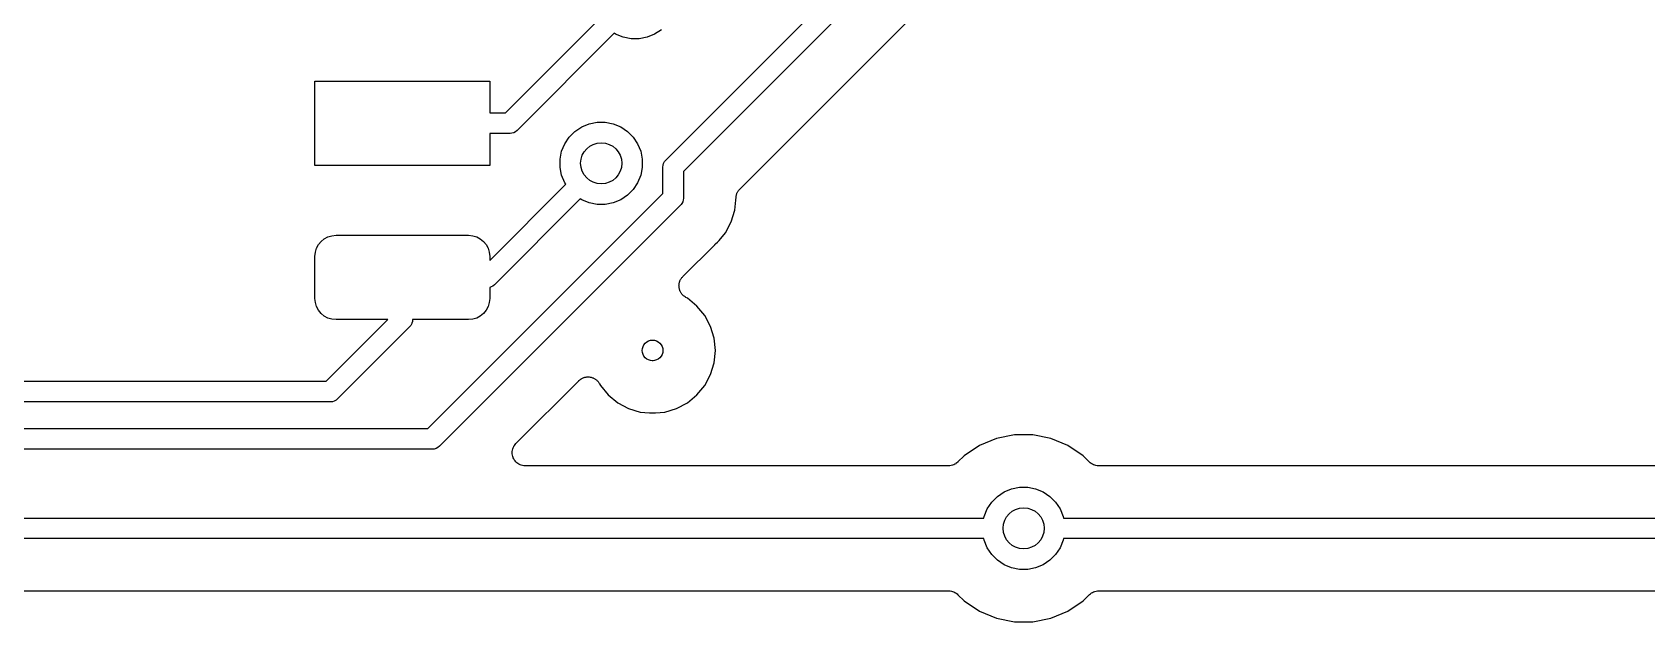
# Model space of a CAD drawing. Extents: x 2.15 to 10.02, y -5.18 to -1.32.
# Drawn here: x 8.285 to 8.903, y -1.955 to -1.729 of the extents above; entities that cross this region are included whole.
import ezdxf

# ---------------------------------------------------------------- set-up
doc = ezdxf.new("R2010")
doc.units = 0
doc.header["$MEASUREMENT"] = 0
doc.layers.add('BLACK', color=7, linetype='CONTINUOUS')

msp = doc.modelspace()

# ---------------------------------------------------------------- linework, layer by layer
at = {"layer": 'BLACK', "linetype": 'CONTINUOUS'}
for p, q in [((8.52767, -1.77815), (8.7185, -1.58731)), ((8.72509, -1.59187), (8.53425, -1.7827)), ((8.55584, -1.7894), (8.65705, -1.68819)), ((8.46609, -1.76024), (8.50216, -1.72416)), ((8.50773, -1.72973), (8.47064, -1.76682)), ((8.50829, -1.7301), (8.50773, -1.72973)), ((8.51115, -1.73128), (8.50829, -1.7301)), ((8.5142, -1.73189), (8.51115, -1.73128)), ((8.52034, -1.73128), (8.5173, -1.73189)), ((8.52321, -1.7301), (8.52034, -1.73128)), ((8.52579, -1.72837), (8.52321, -1.7301)), ((8.5173, -1.73189), (8.5142, -1.73189)), ((8.39311, -1.78031), (8.39311, -1.74803)), ((8.39311, -1.74803), (8.46004, -1.74803)), ((8.46004, -1.74803), (8.46004, -1.76024)), ((8.46004, -1.76024), (8.46609, -1.76024)), ((8.46752, -1.76811), (8.46004, -1.76811)), ((8.46004, -1.76811), (8.46004, -1.78031)), ((8.46772, -1.76813), (8.46752, -1.76811)), ((8.46791, -1.76811), (8.46772, -1.76813)), ((8.46849, -1.76805), (8.46791, -1.76811)), ((8.46791, -1.76811), (8.46791, -1.76811)), ((8.46923, -1.76783), (8.46849, -1.76805)), ((8.46991, -1.76746), (8.46923, -1.76783)), ((8.47051, -1.76697), (8.46991, -1.76746)), ((8.47064, -1.76682), (8.47051, -1.76697)), ((8.49052, -1.76949), (8.49272, -1.7673)), ((8.49272, -1.7673), (8.4953, -1.76557)), ((8.4953, -1.76557), (8.49816, -1.76438)), ((8.49816, -1.76438), (8.5012, -1.76378)), ((8.5012, -1.76378), (8.50431, -1.76378)), ((8.50431, -1.76378), (8.50735, -1.76438)), ((8.50735, -1.76438), (8.51022, -1.76557)), ((8.51022, -1.76557), (8.51279, -1.7673)), ((8.51279, -1.7673), (8.51499, -1.76949)), ((8.48761, -1.77493), (8.4888, -1.77207)), ((8.4888, -1.77207), (8.49052, -1.76949)), ((8.51499, -1.76949), (8.51671, -1.77207)), ((8.51671, -1.77207), (8.5179, -1.77493)), ((8.46004, -1.78031), (8.39311, -1.78031)), ((8.48701, -1.77798), (8.48761, -1.77493)), ((8.48701, -1.78108), (8.48701, -1.77798)), ((8.5179, -1.77493), (8.5185, -1.77798)), ((8.5185, -1.77798), (8.5185, -1.78108)), ((8.52636, -1.78107), (8.52644, -1.7803)), ((8.52644, -1.7803), (8.52666, -1.77956)), ((8.52666, -1.77956), (8.52703, -1.77887)), ((8.52703, -1.77887), (8.52715, -1.77872)), ((8.52715, -1.77872), (8.52752, -1.77827)), ((8.52752, -1.77827), (8.52767, -1.77815)), ((8.48761, -1.78412), (8.48701, -1.78108)), ((8.4888, -1.78699), (8.48761, -1.78412)), ((8.48917, -1.78754), (8.4888, -1.78699)), ((8.51671, -1.78699), (8.51499, -1.78957)), ((8.5179, -1.78412), (8.51671, -1.78699)), ((8.5185, -1.78108), (8.5179, -1.78412)), ((8.52638, -1.78126), (8.52636, -1.78107)), ((8.52638, -1.79113), (8.52638, -1.78126)), ((8.53425, -1.7827), (8.53425, -1.79256)), ((8.4364, -1.8811), (8.52638, -1.79113)), ((8.46004, -1.81668), (8.48917, -1.78754)), ((8.49474, -1.79311), (8.46198, -1.82588)), ((8.4953, -1.79348), (8.49474, -1.79311)), ((8.51279, -1.79176), (8.51022, -1.79348)), ((8.51499, -1.78957), (8.51279, -1.79176)), ((8.53425, -1.79295), (8.5342, -1.79353)), ((8.53425, -1.79256), (8.53427, -1.79276)), ((8.53427, -1.79276), (8.53425, -1.79295)), ((8.53425, -1.79295), (8.53425, -1.79295)), ((8.55428, -1.79369), (8.5544, -1.79244)), ((8.5544, -1.79244), (8.55441, -1.79237)), ((8.55441, -1.79237), (8.55445, -1.79216)), ((8.55445, -1.79216), (8.55447, -1.79195)), ((8.55447, -1.79195), (8.55455, -1.79169)), ((8.55455, -1.79169), (8.55461, -1.79142)), ((8.55461, -1.79142), (8.55469, -1.79122)), ((8.55469, -1.79122), (8.55476, -1.79101)), ((8.55476, -1.79101), (8.55489, -1.79077)), ((8.55489, -1.79077), (8.55499, -1.79052)), ((8.55499, -1.79052), (8.55512, -1.79034)), ((8.55512, -1.79034), (8.55522, -1.79015)), ((8.55522, -1.79015), (8.55539, -1.78994)), ((8.55539, -1.78994), (8.55555, -1.78972)), ((8.55555, -1.78972), (8.5557, -1.78957)), ((8.5557, -1.78957), (8.55584, -1.7894)), ((8.53296, -1.79568), (8.44095, -1.88769)), ((8.49816, -1.79467), (8.4953, -1.79348)), ((8.5012, -1.79528), (8.49816, -1.79467)), ((8.50431, -1.79528), (8.5012, -1.79528)), ((8.50735, -1.79467), (8.50431, -1.79528)), ((8.51022, -1.79348), (8.50735, -1.79467)), ((8.53311, -1.79555), (8.53296, -1.79568)), ((8.53324, -1.7954), (8.53311, -1.79555)), ((8.53336, -1.79525), (8.53324, -1.7954)), ((8.53324, -1.7954), (8.53324, -1.7954)), ((8.5336, -1.79495), (8.53336, -1.79525)), ((8.53397, -1.79427), (8.5336, -1.79495)), ((8.5342, -1.79353), (8.53397, -1.79427)), ((8.55254, -1.80196), (8.55391, -1.79745)), ((8.55391, -1.79745), (8.55428, -1.79369)), ((8.55428, -1.79369), (8.55428, -1.79369)), ((8.55031, -1.80612), (8.55254, -1.80196)), ((8.39372, -1.81207), (8.39447, -1.81067)), ((8.39447, -1.81067), (8.39547, -1.80945)), ((8.39547, -1.80945), (8.3967, -1.80845)), ((8.3967, -1.80845), (8.39809, -1.8077)), ((8.39809, -1.8077), (8.39961, -1.80724)), ((8.39961, -1.80724), (8.40118, -1.80709)), ((8.40118, -1.80709), (8.45197, -1.80709)), ((8.45197, -1.80709), (8.45354, -1.80724)), ((8.45354, -1.80724), (8.45506, -1.8077)), ((8.45506, -1.8077), (8.45645, -1.80845)), ((8.45645, -1.80845), (8.45768, -1.80945)), ((8.45768, -1.80945), (8.45868, -1.81067)), ((8.45868, -1.81067), (8.45942, -1.81207)), ((8.53401, -1.82291), (8.54624, -1.81069)), ((8.54624, -1.81069), (8.54629, -1.81064)), ((8.54629, -1.81064), (8.54645, -1.81051)), ((8.54645, -1.81051), (8.5466, -1.81036)), ((8.5466, -1.81036), (8.54732, -1.80976)), ((8.54732, -1.80976), (8.54792, -1.80904)), ((8.54792, -1.80904), (8.55031, -1.80612)), ((8.54792, -1.80904), (8.54792, -1.80904)), ((8.39311, -1.81516), (8.39327, -1.81358)), ((8.39311, -1.8313), (8.39311, -1.81516)), ((8.39327, -1.81358), (8.39372, -1.81207)), ((8.45942, -1.81207), (8.45988, -1.81358)), ((8.45988, -1.81358), (8.46004, -1.81516)), ((8.46004, -1.81516), (8.46004, -1.81668)), ((8.53305, -1.8243), (8.53315, -1.82406)), ((8.53315, -1.82406), (8.53328, -1.82387)), ((8.53328, -1.82387), (8.53339, -1.82367)), ((8.53339, -1.82367), (8.53356, -1.82347)), ((8.53356, -1.82347), (8.5337, -1.82325)), ((8.5337, -1.82325), (8.53387, -1.82309)), ((8.53387, -1.82309), (8.53401, -1.82291)), ((8.46057, -1.82688), (8.46004, -1.82704)), ((8.46004, -1.82704), (8.46004, -1.8313)), ((8.46125, -1.82652), (8.46057, -1.82688)), ((8.46185, -1.82603), (8.46125, -1.82652)), ((8.46198, -1.82588), (8.46185, -1.82603)), ((8.53255, -1.82643), (8.53257, -1.82617)), ((8.53257, -1.82666), (8.53255, -1.82643)), ((8.53257, -1.82617), (8.53258, -1.82591)), ((8.53257, -1.82689), (8.53257, -1.82666)), ((8.53262, -1.82714), (8.53257, -1.82689)), ((8.53258, -1.82591), (8.53262, -1.82569)), ((8.53262, -1.82569), (8.53265, -1.82546)), ((8.53264, -1.8274), (8.53262, -1.82714)), ((8.53271, -1.82762), (8.53264, -1.8274)), ((8.53265, -1.82546), (8.53272, -1.82521)), ((8.53275, -1.82785), (8.53271, -1.82762)), ((8.53272, -1.82521), (8.53277, -1.82496)), ((8.53284, -1.82809), (8.53275, -1.82785)), ((8.53277, -1.82496), (8.53286, -1.82475)), ((8.53292, -1.82834), (8.53284, -1.82809)), ((8.53286, -1.82475), (8.53293, -1.82453)), ((8.53303, -1.82854), (8.53292, -1.82834)), ((8.53293, -1.82453), (8.53305, -1.8243)), ((8.53311, -1.82875), (8.53303, -1.82854)), ((8.53325, -1.82897), (8.53311, -1.82875)), ((8.53337, -1.8292), (8.53325, -1.82897)), ((8.53352, -1.82938), (8.53337, -1.8292)), ((8.53364, -1.82957), (8.53352, -1.82938)), ((8.53382, -1.82976), (8.53364, -1.82957)), ((8.53399, -1.82996), (8.53382, -1.82976)), ((8.53416, -1.8301), (8.53399, -1.82996)), ((8.53433, -1.83027), (8.53416, -1.8301)), ((8.53454, -1.83042), (8.53433, -1.83027)), ((8.39327, -1.83287), (8.39311, -1.8313)), ((8.39372, -1.83439), (8.39327, -1.83287)), ((8.39447, -1.83578), (8.39372, -1.83439)), ((8.39547, -1.83701), (8.39447, -1.83578)), ((8.45868, -1.83578), (8.45768, -1.83701)), ((8.45942, -1.83439), (8.45868, -1.83578)), ((8.45988, -1.83287), (8.45942, -1.83439)), ((8.46004, -1.8313), (8.45988, -1.83287)), ((8.53474, -1.83058), (8.53454, -1.83042)), ((8.53494, -1.83069), (8.53474, -1.83058)), ((8.53513, -1.83082), (8.53494, -1.83069)), ((8.53519, -1.83086), (8.53513, -1.83082)), ((8.5358, -1.83118), (8.53519, -1.83086)), ((8.53944, -1.83417), (8.5358, -1.83118)), ((8.54244, -1.83782), (8.53944, -1.83417)), ((8.3967, -1.83801), (8.39547, -1.83701)), ((8.39809, -1.83876), (8.3967, -1.83801)), ((8.39738, -1.86299), (8.42101, -1.83937)), ((8.39961, -1.83922), (8.39809, -1.83876)), ((8.40118, -1.83937), (8.39961, -1.83922)), ((8.42101, -1.83937), (8.40118, -1.83937)), ((8.42922, -1.84229), (8.40194, -1.86958)), ((8.42937, -1.84217), (8.42922, -1.84229)), ((8.42986, -1.84157), (8.42937, -1.84217)), ((8.43023, -1.84088), (8.42986, -1.84157)), ((8.43027, -1.84073), (8.43023, -1.84088)), ((8.43045, -1.84014), (8.43027, -1.84073)), ((8.43047, -1.84), (8.43045, -1.84014)), ((8.43051, -1.83956), (8.43047, -1.84)), ((8.43053, -1.83937), (8.43051, -1.83956)), ((8.43051, -1.83956), (8.43051, -1.83956)), ((8.45197, -1.83937), (8.43053, -1.83937)), ((8.45354, -1.83922), (8.45197, -1.83937)), ((8.45506, -1.83876), (8.45354, -1.83922)), ((8.45645, -1.83801), (8.45506, -1.83876)), ((8.45768, -1.83701), (8.45645, -1.83801)), ((8.54466, -1.84198), (8.54244, -1.83782)), ((8.54603, -1.84649), (8.54466, -1.84198)), ((8.51915, -1.84898), (8.51964, -1.84838)), ((8.51964, -1.84838), (8.52024, -1.84789)), ((8.52024, -1.84789), (8.52092, -1.84753)), ((8.52092, -1.84753), (8.52166, -1.8473)), ((8.52166, -1.8473), (8.52224, -1.84724)), ((8.52224, -1.84724), (8.52263, -1.84724)), ((8.52263, -1.84724), (8.52321, -1.8473)), ((8.52321, -1.8473), (8.52395, -1.84753)), ((8.52395, -1.84753), (8.52463, -1.84789)), ((8.52463, -1.84789), (8.52523, -1.84838)), ((8.52523, -1.84838), (8.52573, -1.84898)), ((8.54649, -1.85118), (8.54603, -1.84649)), ((8.51848, -1.85118), (8.51856, -1.85041)), ((8.51856, -1.85195), (8.51848, -1.85118)), ((8.51856, -1.85041), (8.51878, -1.84967)), ((8.51878, -1.85269), (8.51856, -1.85195)), ((8.51878, -1.84967), (8.51915, -1.84898)), ((8.51915, -1.85338), (8.51878, -1.85269)), ((8.51964, -1.85398), (8.51915, -1.85338)), ((8.52024, -1.85447), (8.51964, -1.85398)), ((8.52092, -1.85484), (8.52024, -1.85447)), ((8.52166, -1.85506), (8.52092, -1.85484)), ((8.52224, -1.85512), (8.52166, -1.85506)), ((8.52321, -1.85506), (8.52263, -1.85512)), ((8.52395, -1.85484), (8.52321, -1.85506)), ((8.52463, -1.85447), (8.52395, -1.85484)), ((8.52523, -1.85398), (8.52463, -1.85447)), ((8.52573, -1.85338), (8.52523, -1.85398)), ((8.52573, -1.84898), (8.52609, -1.84967)), ((8.52609, -1.85269), (8.52573, -1.85338)), ((8.52609, -1.84967), (8.52632, -1.85041)), ((8.52632, -1.85195), (8.52609, -1.85269)), ((8.52632, -1.85041), (8.52639, -1.85118)), ((8.52639, -1.85118), (8.52632, -1.85195)), ((8.54603, -1.85587), (8.54649, -1.85118)), ((8.52263, -1.85512), (8.52224, -1.85512)), ((8.54244, -1.86454), (8.54466, -1.86039)), ((8.54466, -1.86039), (8.54603, -1.85587)), ((8.25501, -1.86299), (8.39738, -1.86299)), ((8.4701, -1.88682), (8.49417, -1.86276)), ((8.49417, -1.86276), (8.49422, -1.86271)), ((8.49422, -1.86271), (8.4944, -1.86256)), ((8.4944, -1.86256), (8.49456, -1.8624)), ((8.49456, -1.8624), (8.49478, -1.86226)), ((8.49478, -1.86226), (8.49498, -1.8621)), ((8.49498, -1.8621), (8.49518, -1.86199)), ((8.49518, -1.86199), (8.49538, -1.86187)), ((8.49538, -1.86187), (8.49562, -1.86177)), ((8.49562, -1.86177), (8.49585, -1.86165)), ((8.49585, -1.86165), (8.49607, -1.86159)), ((8.49607, -1.86159), (8.49628, -1.8615)), ((8.49628, -1.8615), (8.49653, -1.86145)), ((8.49653, -1.86145), (8.49678, -1.86138)), ((8.49678, -1.86138), (8.49701, -1.86136)), ((8.49701, -1.86136), (8.49724, -1.86131)), ((8.49724, -1.86131), (8.4975, -1.86131)), ((8.4975, -1.86131), (8.49775, -1.86129)), ((8.49775, -1.86129), (8.49798, -1.86132)), ((8.49798, -1.86132), (8.49821, -1.86132)), ((8.49821, -1.86132), (8.49847, -1.86137)), ((8.49847, -1.86137), (8.49872, -1.8614)), ((8.49872, -1.8614), (8.49894, -1.86147)), ((8.49894, -1.86147), (8.49917, -1.86151)), ((8.49917, -1.86151), (8.49941, -1.86161)), ((8.49941, -1.86161), (8.49966, -1.86169)), ((8.49966, -1.86169), (8.49986, -1.8618)), ((8.49986, -1.8618), (8.50007, -1.86189)), ((8.50007, -1.86189), (8.50029, -1.86203)), ((8.50029, -1.86203), (8.50051, -1.86216)), ((8.50051, -1.86216), (8.50069, -1.8623)), ((8.50069, -1.8623), (8.50088, -1.86243)), ((8.50088, -1.86243), (8.50106, -1.86262)), ((8.50106, -1.86262), (8.50126, -1.86278)), ((8.50126, -1.86278), (8.50141, -1.86296)), ((8.50141, -1.86296), (8.50157, -1.86312)), ((8.50157, -1.86312), (8.50171, -1.86334)), ((8.50171, -1.86334), (8.50188, -1.86354)), ((8.50188, -1.86354), (8.50198, -1.86374)), ((8.50198, -1.86374), (8.50211, -1.86393)), ((8.50211, -1.86393), (8.50244, -1.86454)), ((8.50244, -1.86454), (8.50543, -1.86819)), ((8.53944, -1.86819), (8.54244, -1.86454)), ((8.39882, -1.87087), (8.25357, -1.87087)), ((8.39902, -1.87089), (8.39882, -1.87087)), ((8.39921, -1.87087), (8.39902, -1.87089)), ((8.39979, -1.87081), (8.39921, -1.87087)), ((8.39921, -1.87087), (8.39921, -1.87087)), ((8.40053, -1.87058), (8.39979, -1.87081)), ((8.40121, -1.87022), (8.40053, -1.87058)), ((8.40181, -1.86973), (8.40121, -1.87022)), ((8.40194, -1.86958), (8.40181, -1.86973)), ((8.50543, -1.86819), (8.50907, -1.87118)), ((8.50907, -1.87118), (8.51323, -1.8734)), ((8.51323, -1.8734), (8.51774, -1.87477)), ((8.52713, -1.87477), (8.53164, -1.8734)), ((8.53164, -1.8734), (8.5358, -1.87118)), ((8.5358, -1.87118), (8.53944, -1.86819)), ((8.51774, -1.87477), (8.52126, -1.87512)), ((8.52126, -1.87512), (8.52361, -1.87512)), ((8.52361, -1.87512), (8.52713, -1.87477)), ((8.20141, -1.8811), (8.4364, -1.8811)), ((8.65414, -1.88492), (8.64763, -1.88761)), ((8.66105, -1.88354), (8.65414, -1.88492)), ((8.66809, -1.88354), (8.66105, -1.88354)), ((8.67499, -1.88492), (8.66809, -1.88354)), ((8.6815, -1.88761), (8.67499, -1.88492)), ((8.43784, -1.88898), (8.19997, -1.88898)), ((8.43803, -1.889), (8.43784, -1.88898)), ((8.43822, -1.88898), (8.43803, -1.889)), ((8.4388, -1.88892), (8.43822, -1.88898)), ((8.43822, -1.88898), (8.43822, -1.88898)), ((8.43955, -1.88869), (8.4388, -1.88892)), ((8.44023, -1.88833), (8.43955, -1.88869)), ((8.44083, -1.88784), (8.44023, -1.88833)), ((8.44095, -1.88769), (8.44083, -1.88784)), ((8.46864, -1.89032), (8.46869, -1.88984)), ((8.46864, -1.89033), (8.46864, -1.89032)), ((8.46864, -1.89034), (8.46864, -1.89033)), ((8.46868, -1.89081), (8.46864, -1.89034)), ((8.46873, -1.89129), (8.46868, -1.89081)), ((8.46869, -1.88984), (8.46874, -1.88937)), ((8.46873, -1.8913), (8.46873, -1.89129)), ((8.46873, -1.89131), (8.46873, -1.8913)), ((8.46887, -1.89177), (8.46873, -1.89131)), ((8.46874, -1.88935), (8.46888, -1.88889)), ((8.46874, -1.88936), (8.46874, -1.88935)), ((8.46874, -1.88937), (8.46874, -1.88936)), ((8.469, -1.89223), (8.46887, -1.89177)), ((8.46888, -1.88889), (8.46902, -1.88843)), ((8.46902, -1.88843), (8.46903, -1.88843)), ((8.46903, -1.88842), (8.46926, -1.88799)), ((8.46903, -1.88843), (8.46903, -1.88842)), ((8.46926, -1.88799), (8.46948, -1.88757)), ((8.46948, -1.88757), (8.46949, -1.88757)), ((8.46949, -1.88756), (8.4698, -1.88719)), ((8.46949, -1.88757), (8.46949, -1.88756)), ((8.4698, -1.88719), (8.4701, -1.88682)), ((8.64178, -1.89152), (8.63941, -1.89389)), ((8.64763, -1.88761), (8.64178, -1.89152)), ((8.68735, -1.89152), (8.6815, -1.88761)), ((8.68972, -1.89389), (8.68735, -1.89152)), ((8.46901, -1.89223), (8.469, -1.89223)), ((8.46901, -1.89224), (8.46901, -1.89223)), ((8.46924, -1.89267), (8.46901, -1.89224)), ((8.46946, -1.89309), (8.46924, -1.89267)), ((8.46946, -1.8931), (8.46946, -1.89309)), ((8.46947, -1.89311), (8.46946, -1.8931)), ((8.46977, -1.89348), (8.46947, -1.89311)), ((8.47007, -1.89385), (8.46977, -1.89348)), ((8.47007, -1.89386), (8.47007, -1.89385)), ((8.47008, -1.89387), (8.47007, -1.89386)), ((8.47045, -1.89417), (8.47008, -1.89387)), ((8.47081, -1.89448), (8.47045, -1.89417)), ((8.47082, -1.89448), (8.47081, -1.89448)), ((8.47083, -1.89449), (8.47082, -1.89448)), ((8.47125, -1.89472), (8.47083, -1.89449)), ((8.47167, -1.89495), (8.47125, -1.89472)), ((8.47168, -1.89495), (8.47167, -1.89495)), ((8.47169, -1.89496), (8.47168, -1.89495)), ((8.47214, -1.8951), (8.47169, -1.89496)), ((8.4726, -1.89525), (8.47214, -1.8951)), ((8.47261, -1.89525), (8.4726, -1.89525)), ((8.47262, -1.89525), (8.47261, -1.89525)), ((8.47309, -1.8953), (8.47262, -1.89525)), ((8.47357, -1.89535), (8.47309, -1.8953)), ((8.47359, -1.89535), (8.47357, -1.89535)), ((8.47364, -1.89535), (8.47359, -1.89535)), ((8.47359, -1.89535), (8.47359, -1.89535)), ((8.47359, -1.89535), (8.47359, -1.89535)), ((8.63588, -1.89535), (8.47364, -1.89535)), ((8.63634, -1.89531), (8.63588, -1.89535)), ((8.6368, -1.89527), (8.63634, -1.89531)), ((8.63682, -1.89526), (8.6368, -1.89527)), ((8.63685, -1.89526), (8.63682, -1.89526)), ((8.63729, -1.89513), (8.63685, -1.89526)), ((8.63773, -1.895), (8.63729, -1.89513)), ((8.63776, -1.89498), (8.63773, -1.895)), ((8.63778, -1.89498), (8.63776, -1.89498)), ((8.63819, -1.89476), (8.63778, -1.89498)), ((8.6386, -1.89455), (8.63819, -1.89476)), ((8.63862, -1.89453), (8.6386, -1.89455)), ((8.63864, -1.89452), (8.63862, -1.89453)), ((8.639, -1.89423), (8.63864, -1.89452)), ((8.63936, -1.89394), (8.639, -1.89423)), ((8.6394, -1.8939), (8.63936, -1.89394)), ((8.63941, -1.89389), (8.6394, -1.8939)), ((8.6394, -1.8939), (8.6394, -1.8939)), ((8.6394, -1.8939), (8.6394, -1.8939)), ((8.69008, -1.89418), (8.68972, -1.89389)), ((8.69043, -1.89448), (8.69008, -1.89418)), ((8.69045, -1.89449), (8.69043, -1.89448)), ((8.69047, -1.89451), (8.69045, -1.89449)), ((8.69088, -1.89473), (8.69047, -1.89451)), ((8.69129, -1.89495), (8.69088, -1.89473)), ((8.69131, -1.89496), (8.69129, -1.89495)), ((8.69133, -1.89497), (8.69131, -1.89496)), ((8.69178, -1.89511), (8.69133, -1.89497)), ((8.69222, -1.89525), (8.69178, -1.89511)), ((8.69224, -1.89525), (8.69222, -1.89525)), ((8.69227, -1.89526), (8.69224, -1.89525)), ((8.69273, -1.8953), (8.69227, -1.89526)), ((8.69319, -1.89535), (8.69273, -1.8953)), ((8.69324, -1.89535), (8.69319, -1.89535)), ((8.69326, -1.89535), (8.69324, -1.89535)), ((8.69324, -1.89535), (8.69324, -1.89535)), ((8.69324, -1.89535), (8.69324, -1.89535)), ((9.07246, -1.89535), (8.69326, -1.89535)), ((8.65711, -1.90534), (8.65997, -1.90415)), ((8.65997, -1.90415), (8.66302, -1.90354)), ((8.66302, -1.90354), (8.66612, -1.90354)), ((8.66612, -1.90354), (8.66916, -1.90415)), ((8.66916, -1.90415), (8.67203, -1.90534)), ((8.65061, -1.91183), (8.65233, -1.90925)), ((8.65233, -1.90925), (8.65453, -1.90706)), ((8.65453, -1.90706), (8.65711, -1.90534)), ((8.67203, -1.90534), (8.67461, -1.90706)), ((8.67461, -1.90706), (8.6768, -1.90925)), ((8.6768, -1.90925), (8.67852, -1.91183)), ((6.64557, -1.91535), (8.64929, -1.91535)), ((8.64929, -1.91535), (8.64942, -1.9147)), ((8.64942, -1.9147), (8.65061, -1.91183)), ((8.67852, -1.91183), (8.67971, -1.9147)), ((8.67971, -1.9147), (8.67984, -1.91535)), ((8.67984, -1.91535), (9.08282, -1.91535)), ((8.64929, -1.92323), (6.64413, -1.92323)), ((8.64942, -1.92388), (8.64929, -1.92323)), ((8.65061, -1.92675), (8.64942, -1.92388)), ((8.65233, -1.92933), (8.65061, -1.92675)), ((8.67852, -1.92675), (8.6768, -1.92933)), ((8.67971, -1.92388), (8.67852, -1.92675)), ((8.67984, -1.92323), (8.67971, -1.92388)), ((9.08426, -1.92323), (8.67984, -1.92323)), ((8.65453, -1.93152), (8.65233, -1.92933)), ((8.65711, -1.93325), (8.65453, -1.93152)), ((8.65997, -1.93443), (8.65711, -1.93325)), ((8.66302, -1.93504), (8.65997, -1.93443)), ((8.66612, -1.93504), (8.66302, -1.93504)), ((8.66916, -1.93443), (8.66612, -1.93504)), ((8.67203, -1.93325), (8.66916, -1.93443)), ((8.67461, -1.93152), (8.67203, -1.93325)), ((8.6768, -1.92933), (8.67461, -1.93152)), ((6.64536, -1.94323), (8.63588, -1.94323)), ((8.63588, -1.94323), (8.63589, -1.94323)), ((8.63589, -1.94323), (8.63589, -1.94323)), ((8.63589, -1.94323), (8.6359, -1.94323)), ((8.6359, -1.94323), (8.63595, -1.94323)), ((8.63595, -1.94323), (8.63641, -1.94328)), ((8.63641, -1.94328), (8.63687, -1.94333)), ((8.63687, -1.94333), (8.63689, -1.94333)), ((8.63689, -1.94333), (8.63692, -1.94334)), ((8.63692, -1.94334), (8.63736, -1.94348)), ((8.63736, -1.94348), (8.6378, -1.94361)), ((8.6378, -1.94361), (8.63782, -1.94362)), ((8.63782, -1.94362), (8.63785, -1.94363)), ((8.63785, -1.94363), (8.63825, -1.94386)), ((8.63825, -1.94386), (8.63866, -1.94407)), ((8.63866, -1.94407), (8.63868, -1.94409)), ((8.63868, -1.94409), (8.6387, -1.9441)), ((8.6387, -1.9441), (8.63906, -1.9444)), ((8.63906, -1.9444), (8.63941, -1.94469)), ((8.63941, -1.94469), (8.64178, -1.94706)), ((8.64178, -1.94706), (8.64763, -1.95097)), ((8.6815, -1.95097), (8.68735, -1.94706)), ((8.68735, -1.94706), (8.68972, -1.94469)), ((8.68972, -1.94469), (8.68973, -1.94468)), ((8.68973, -1.94468), (8.68977, -1.94464)), ((8.68973, -1.94468), (8.68973, -1.94468)), ((8.68973, -1.94468), (8.68973, -1.94468)), ((8.68977, -1.94464), (8.69013, -1.94435)), ((8.69013, -1.94435), (8.69049, -1.94406)), ((8.69049, -1.94406), (8.69051, -1.94405)), ((8.69051, -1.94405), (8.69053, -1.94403)), ((8.69053, -1.94403), (8.69094, -1.94382)), ((8.69094, -1.94382), (8.69135, -1.94361)), ((8.69135, -1.94361), (8.69138, -1.9436)), ((8.69138, -1.9436), (8.6914, -1.94359)), ((8.6914, -1.94359), (8.69184, -1.94346)), ((8.69184, -1.94346), (8.69229, -1.94332)), ((8.69229, -1.94332), (8.69231, -1.94332)), ((8.69231, -1.94332), (8.69234, -1.94331)), ((8.69234, -1.94331), (8.6928, -1.94327)), ((8.6928, -1.94327), (8.69326, -1.94323)), ((8.69326, -1.94323), (9.08303, -1.94323)), ((8.64763, -1.95097), (8.65414, -1.95367)), ((8.65414, -1.95367), (8.66105, -1.95504)), ((8.66809, -1.95504), (8.67499, -1.95367)), ((8.67499, -1.95367), (8.6815, -1.95097)), ((8.66105, -1.95504), (8.66809, -1.95504))]:
    msp.add_line(p, q, dxfattribs=at)
at = {"layer": 'BLACK'}
for centre in [(8.50276, -1.77953), (8.66457, -1.91929)]:
    msp.add_circle(centre, 0.00787, dxfattribs=at)

doc.saveas('drawing.dxf')
